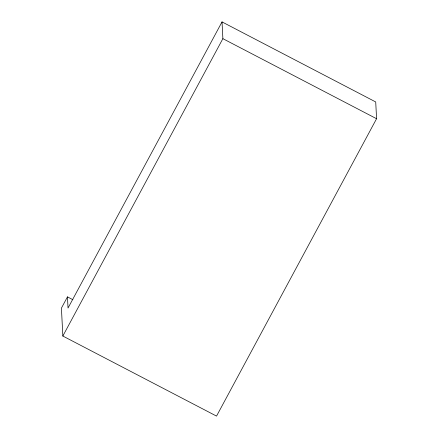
<?xml version="1.0" encoding="UTF-8"?>
<svg xmlns="http://www.w3.org/2000/svg" width="438" height="438" viewBox="0 0 438 438"><rect width="100%" height="100%" fill="white"/><g stroke="black" fill="none" stroke-linecap="round" stroke-linejoin="round"><path stroke-width="0.66" d="M67.468 296.882L61.429 308.1L62.842 336.039L216.536 416.1L376.57 118.725L375.722 101.961L222.028 21.9L68.032 308.056L67.468 296.882L72.861 299.691M62.842 336.039L222.876 38.664L222.028 21.9M222.876 38.664L376.57 118.725"/></g></svg>
